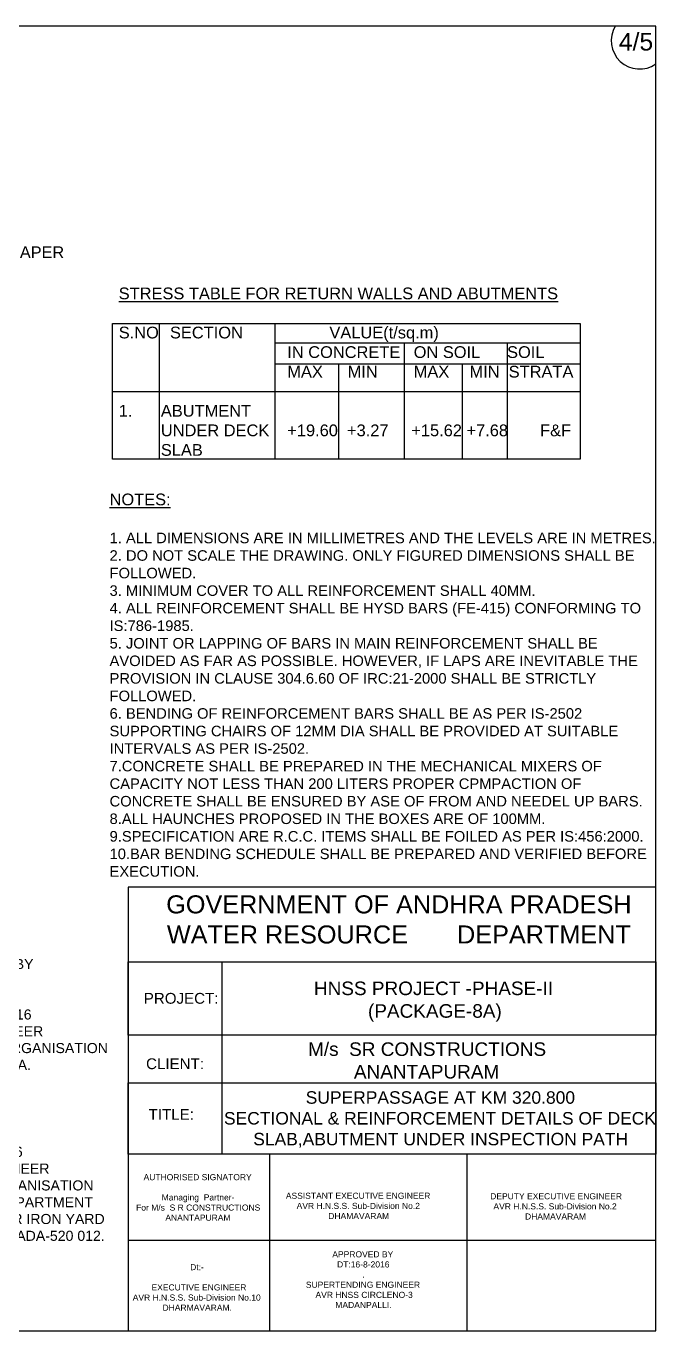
# Model space of a CAD drawing. Header units: millimetres. Extents: x 5124 to 6568637, y 2311 to 91879094.
# Drawn here: x 3861352 to 3870007, y 45936271 to 45954216 of the extents above; entities that cross this region are included whole.
import ezdxf

# ---------------------------------------------------------------- set-up
doc = ezdxf.new("R2010")
doc.units = ezdxf.units.MM
doc.header["$MEASUREMENT"] = 0
doc.layers.add('DRAWING', color=7, linetype='Continuous')
doc.layers.add('TEXT', color=7, linetype='Continuous')
doc.styles.get("Standard").update_dxf_attribs({"font": 'arial.ttf', "height": 140})

msp = doc.modelspace()

# ---------------------------------------------------------------- linework, layer by layer
at = {"layer": 'DRAWING', "linetype": 'Continuous'}
for points in [[(3870007.4, 45954216.1), (3844487.5, 45954216.1), (3844487.5, 45936271.4), (3870007.4, 45936271.4)], [(3862540.6, 45950124.1), (3868965.2, 45950124.1), (3868965.2, 45948259.8), (3862540.6, 45948259.8)]]:
    msp.add_lwpolyline(points, close=True, dxfattribs=at)
for points in [[(3863180, 45950124.1), (3863180, 45948259.8)], [(3864770.7, 45950124.1), (3864770.7, 45948259.8)], [(3864770.7, 45949860.8), (3868965.2, 45949860.8)], [(3866547.5, 45949860.8), (3866547.5, 45948259.8)], [(3867964, 45949860.8), (3867964, 45948259.8)], [(3864770.7, 45949573.3), (3868965.2, 45949573.3)], [(3865643.1, 45949573.3), (3865643.1, 45948259.8)], [(3867343, 45949573.3), (3867343, 45948259.8)], [(3862540.6, 45949192), (3868965.2, 45949192)]]:
    msp.add_lwpolyline(points, dxfattribs=at)
at = {"layer": 'DRAWING'}
msp.add_arc((3869784, 45954015.6), 389.7, 149.02429, 304.97615, dxfattribs=at)
at = {"layer": 'TEXT'}
for points in [[(3870007.4, 45942373.4), (3862752.5, 45942373.4), (3862752.5, 45936271.4), (3870007.4, 45936271.4)], [(3862752.5, 45941345.5), (3870007.4, 45941345.5), (3870007.4, 45940339.6), (3862752.5, 45940339.6)], [(3862752.5, 45939682.7), (3870007.4, 45939682.7), (3870007.4, 45938701), (3862752.5, 45938701)]]:
    msp.add_lwpolyline(points, close=True, dxfattribs=at)
for points in [[(3864040.8, 45941345.5), (3864040.8, 45938701)], [(3864698.6, 45938701), (3864698.6, 45936271.4)], [(3867410.8, 45938701), (3867410.8, 45936271.4)], [(3862752.5, 45937518.9), (3870007.4, 45937518.9)]]:
    msp.add_lwpolyline(points, dxfattribs=at)

# ---------------------------------------------------------------- texts
at = {"layer": 'DRAWING'}
msp.add_text('4/5', height=242.8, dxfattribs=at).set_placement((3869498.6, 45953880.2))
at = {"layer": 'TEXT', "linetype": 'Continuous', "attachment_point": 1}
for s, insert, char_height, width in [('THICK KRAFT PAPER', (3859590, 45951186), 160, 2310.438), ('{\\H1.1148x;\\LSTRESS TABLE FOR RETURN WALLS AND ABUTMENTS\\P\\P\\lS.NO^I  SECTION^I^I^IVALUE(t/sq.m)\\P^I^I^I^IIN CONCRETE^ION SOIL^I  SOIL\\P^I^I^I^IMAX^I    MIN^IMAX^I   MIN  STRATA\\P\\P1.^IABUTMENT \\P^IUNDER DECK^I+19.60  +3.27     +15.62 +7.68^IF&F\\P^ISLAB^I}', (3862624.5, 45950620.6), 144.789, 7565.193), ('{\\H1.1148x;\\LNOTES: \\P\\P}1. ALL DIMENSIONS ARE IN MILLIMETRES AND THE LEVELS ARE IN METRES. \\P2. DO NOT SCALE THE DRAWING. ONLY FIGURED DIMENSIONS SHALL BE FOLLOWED. \\P3. MINIMUM COVER TO ALL REINFORCEMENT SHALL 40MM.\\P4. ALL REINFORCEMENT SHALL BE HYSD BARS (FE-415) CONFORMING TO IS:786-1985. \\P5. JOINT OR LAPPING OF BARS IN MAIN REINFORCEMENT SHALL BE AVOIDED AS FAR AS POSSIBLE. HOWEVER, IF LAPS ARE INEVITABLE THE PROVISION IN CLAUSE 304.6.60 OF IRC:21-2000 SHALL BE STRICTLY FOLLOWED. \\P6. BENDING OF REINFORCEMENT BARS SHALL BE AS PER IS-2502 SUPPORTING CHAIRS OF 12MM DIA SHALL BE PROVIDED AT SUITABLE INTERVALS AS PER IS-2502. \\P7.CONCRETE SHALL BE PREPARED IN THE MECHANICAL MIXERS OF CAPACITY NOT LESS THAN 200 LITERS PROPER CPMPACTION OF CONCRETE SHALL BE ENSURED BY ASE OF FROM AND NEEDEL UP BARS.\\P8.ALL HAUNCHES PROPOSED IN THE BOXES ARE OF 100MM.\\P9.SPECIFICATION ARE R.C.C. ITEMS SHALL BE FOILED AS PER IS:456:2000.\\P10.BAR BENDING SCHEDULE SHALL BE PREPARED AND VERIFIED BEFORE  EXECUTION. ', (3862498.8, 45947787.2), 144.7894, 7565.193)]:
    msp.add_mtext(s, dxfattribs=dict(at, insert=insert, char_height=char_height, width=width))
at = {"layer": 'TEXT', "color": 7, "insert": (3866475.1, 45941928.8), "char_height": 248.237, "width": 7079.399, "attachment_point": 5}
msp.add_mtext('GOVERNMENT OF ANDHRA PRADESH\\PWATER RESOURCE       DEPARTMENT', dxfattribs=at)
at = {"layer": 'TEXT', "attachment_point": 1}
for s, insert, char_height, width in [('\\pi2784.3;APPROVED BY\\P\\pi3291.2;SD:-  \\P\\pi3477.4;\\P\\pi2833;DT-27-10-2016\\P\\pi2660.7;CHIEF ENGINEER                \\P\\pi1775.2; CENTRAL DESIGNS ORGANISATION\\P\\pi2835.5;VIJAYAWADA.', (3857281.2, 45941385.5), 138.563, 6954.896), ('\\pi2037.4;HNSS PROJECT -PHASE-II\\P\\pi2707.8; (PACKAGE-8A)\\P\\pi3622.8; ', (3863270, 45941075.9), 186.57, 7317.974), ('PROJECT:', (3862969, 45940919.5), 148.62, 1386.657), ('\\pi760.77;M/s  SR CONSTRUCTIONS \\P\\pi1391.2;ANANTAPURAM', (3864465.8, 45940239.8), 186.57, 4761.058), ('CLIENT:', (3863000.5, 45940020), 148.62, 1386.657), ('\\pi1226.8;SUPERPASSAGE AT KM 320.800\\P\\pi103.48;SECTIONAL & REINFORCEMENT DETAILS OF DECK \\P\\pi505.67;SLAB,ABUTMENT UNDER INSPECTION PATH', (3863967.6, 45939567.1), 171.524, 6133.8), ('TITLE:', (3863034.7, 45939323.5), 148.62, 805.898), ('\\pi2810.6;// ATTESTED //\\P\\pi3477.4;\\P\\pi2779.2;DT/- 28-10-2016\\P\\pi2405.3;EXECUTIVE ENGINEER                \\P\\pi1806.9;CENTRAL DESIGNS ORGANISATION\\P\\pi1797.4;WATER RESOURCES DEPARTMENT\\P\\pi1647.5;SAIBALAJI COMPLEX,NEAR IRON YARD\\P\\pi1658.8;BHAVANIPURAM,VIJAYAWADA-520 012.', (3857105.7, 45939265.6), 138.563, 6954.896), ('\\pi1356;AUTHORISED SIGNATORY\\P\\pi2098.9;\\P\\pi1605;Managing  Partner-\\P\\pi1253.2;For M/s  S R CONSTRUCTIONS\\P\\pi1655.4;ANANTAPURAM', (3861610, 45938427.8), 83.631, 4197.711), ('\\pi2098.9;\\P\\P\\pi1106.3;ASSISTANT EXECUTIVE ENGINEER\\P\\pi1254.6;AVR H.N.S.S. Sub-Division No.2\\P\\pi1689.1;DHAMAVARAM', (3863815.4, 45938450.7), 83.631, 4197.711), ('\\pi2082.6; \\P\\pi2098.9;\\P\\pi1177.7; DEPUTY EXECUTIVE ENGINEER\\P\\pi1254.6;AVR H.N.S.S. Sub-Division No.2\\P\\pi1689.1;DHAMAVARAM', (3866520.1, 45938444.2), 83.631, 4197.711), ('\\pi1680.5;APPROVED BY\\P\\pi1745.6;DT:16-8-2016 \\P\\pi2093;.  \\P\\pi1316.7;SUPERTENDING ENGINEER                \\P\\pi1416.6; AVR HNSS CIRCLENO-3\\P\\pi1721.9;MADANPALLI.', (3863879.7, 45937366.7), 83.631, 4197.711), ('\\pi2011.1;Dt:- \\P\\pi2098.9;\\P\\pi1414.7;  EXECUTIVE ENGINEER\\P\\pi1221.8;AVR H.N.S.S. Sub-Division No.10\\P\\pi1631.3;DHARMAVARAM.', (3861595.2, 45937190.3), 83.631, 4197.711)]:
    msp.add_mtext(s, dxfattribs=dict(at, insert=insert, char_height=char_height, width=width))

doc.saveas('drawing.dxf')
